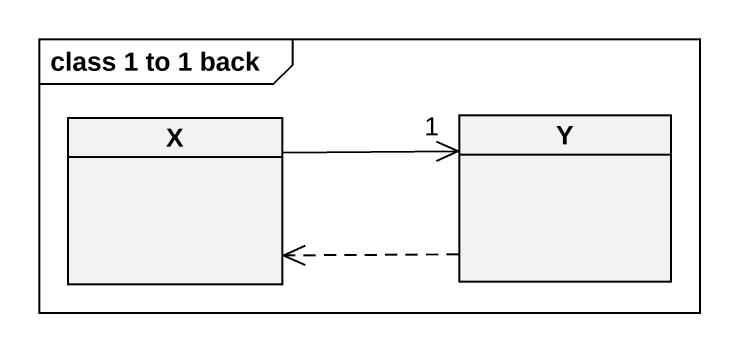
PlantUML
@startuml
mainframe class 1 to 1 back
hide circle
hide empty members
class "X" as X_
class Y
X_ -right-> "1" Y
Y .left.> X_
@enduml
